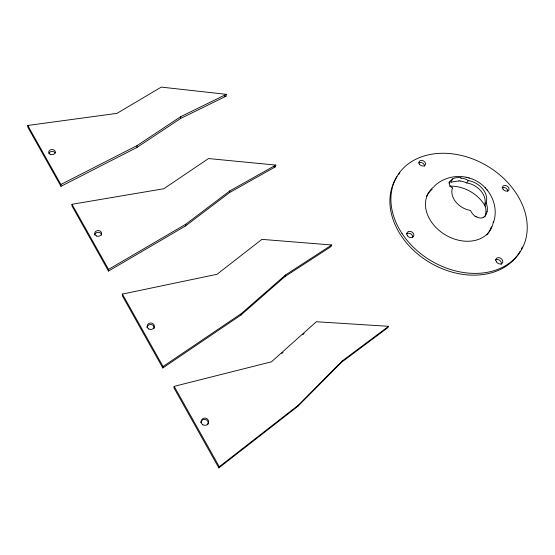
<?xml version="1.0" encoding="UTF-8"?>
<svg xmlns="http://www.w3.org/2000/svg" width="555" height="555" viewBox="0 0 555 555"><rect width="100%" height="100%" fill="white"/><g stroke="black" fill="none" stroke-linecap="round" stroke-linejoin="round"><path stroke-width="0.83" d="M108.489 271.069L108.537 269.397L71.99 204.289L163.836 188.735L208.486 158.557L275.828 165.085L275.315 166.854L229.451 192.634L185.592 225.892L108.489 271.069L72.06 206.099L71.99 204.289M122.398 294.094L122.301 295.711L162.816 367.965L240.96 315.039L284.868 276.605L331.016 246.607L331.717 244.991L261.891 239.365L217.04 274.281L122.398 294.094L163.052 366.529L162.816 367.965M136.898 147.491L137.023 145.625L180.784 116.64L226.35 94.343L225.989 96.223L180.542 118.52L136.898 147.491L60.967 186.32L27.944 127.414L27.75 125.465L116.959 113.366L161.269 87.107L226.35 94.343M180.542 118.52L180.784 116.64M185.592 225.892L185.87 224.171L229.853 190.885L275.828 165.085M174.173 386.349L173.895 387.73L218.843 467.893L297.723 406.427L341.443 362.339L387.695 327.769L388.604 326.326L316.329 321.74L271.471 361.811L174.173 386.349L219.287 466.734L218.843 467.893M229.451 192.634L229.853 190.885M493.562 222.277C499.826 203.893 487.387 182.609 468.781 177.919M240.96 315.039L241.432 313.513L285.45 275.023L331.717 244.991M284.868 276.605L285.45 275.023M297.723 406.427L298.41 405.129L342.241 360.951L388.604 326.326M341.443 362.339L342.241 360.951M450.792 182.089L452.526 179.133M468.281 180.555L466.831 182.921A18.447 13.861 30.4 0 1 484.668 205.024L486.201 202.714A18.516 13.882 30.3 0 0 468.281 180.555A12.564 7.673 2.1 0 0 461.649 178.127M281.753 353.507L283.036 352.363M302.843 334.644L304.126 333.5M434.44 186.022C443.514 177.357 457.327 174.312 469.273 178.044M219.287 466.734L298.41 405.129M163.052 366.529L241.432 313.513M108.537 269.397L185.87 224.171M60.967 186.32L60.87 184.475L137.023 145.625M458.777 180.736L460.039 180.826M460.414 178.002L461.642 178.141M273.594 166.687L275.315 166.854M224.282 96.036L225.989 96.223M466.11 177.239L466.734 177.399M485.119 187.666L485.452 188.041M486.853 189.616L487.283 190.094M27.75 125.465L60.87 184.475M520.174 251.311A72.011 55.014 30.8 0 1 429.112 262.14A72.011 55.014 30.8 0 1 397.047 176.705M398.386 174.797A72.011 55.014 30.8 0 1 399.836 172.959M522.304 246.989A72.011 55.014 30.8 0 1 521.291 249.195M493.381 221.417A36.089 27.493 30.7 0 1 445.679 235.049A36.089 27.493 30.7 0 1 434.135 186.612M495.337 259.99A3.746 2.872 35.5 0 1 499.736 260.385A3.746 2.872 35.5 0 1 501.193 264.464M502.018 187.854A3.496 2.56 31.5 0 1 505.737 188.013A3.496 2.56 31.5 0 1 507.735 191.211M406.579 233.912A3.705 2.948 29.4 0 1 410.596 233.766A3.705 2.948 29.4 0 1 412.774 237.207M418.671 163.017A3.469 2.608 26.5 0 1 422.542 163.031A3.469 2.608 26.5 0 1 424.485 166.25M449.55 186.202A32.37 24.711 30.8 0 1 485.354 206.411M491.335 226.745A35.971 27.459 30.8 0 1 486.763 234.938M426.455 196.595A35.971 27.459 30.8 0 1 432.144 189.29M475.129 216.256A12.626 9.678 67.2 0 1 470.48 210.428A18.516 13.882 30.3 0 1 452.498 187.833M476.211 216.915A11.849 9.248 68.5 0 1 475.142 216.221M483.155 217.546A10.351 8.172 69.9 0 1 476.28 216.714M487.13 211.393A10.33 8.346 76.3 0 1 483.183 217.428M486.048 202.832A12.453 10.413 69.6 0 1 487.151 211.406M484.723 205.031A13.043 11.419 74.8 0 1 485.604 214.147M485.847 214.23A10.191 8.623 78 0 1 484.855 216.956M452.249 178.946A10.309 5.945 2.7 0 1 460.483 177.676M449.349 183.108A10.344 5.363 1.5 0 1 452.623 179.307M452.276 187.916A12.383 6.639 6.5 0 1 449.266 183.101M448.801 182.789A10.198 4.912 4.4 0 1 450.098 181.88M451.243 182.352A10.15 4.565 -3.4 0 1 458.638 181.173M459.949 181.062A13.237 7.708 -2.2 0 1 466.644 183.032M48.909 153.451A3.33 2.567 -1.3 0 1 51.851 151.459A3.33 2.567 -1.3 0 1 55.195 152.958M146.971 327.686A3.587 3.233 -2 0 1 151.175 324.578A3.587 3.233 -2 0 1 153.971 328.74M200.778 422.737A3.725 3.635 2.4 0 1 205.655 419.538A3.725 3.635 2.4 0 1 207.646 424.936M94.676 235.036A3.448 2.865 -1.9 0 1 98.207 232.316A3.448 2.865 -1.9 0 1 101.572 235.119M402.021 233.502A72.247 55.091 30.8 0 0 519.931 252.213A72.247 55.091 30.8 0 0 455.267 154.248A72.247 55.091 30.8 0 0 402.021 233.502M496.337 261.752A3.76 2.879 35.4 0 0 502.379 263.014A3.76 2.879 35.4 0 0 499.257 257.7A3.76 2.879 35.4 0 0 496.337 261.752M503.135 189.262A3.51 2.56 31.5 0 0 508.782 190.157A3.51 2.56 31.5 0 0 505.487 185.502A3.51 2.56 31.5 0 0 503.135 189.262M407.453 235.799A3.719 2.955 29.4 0 0 413.565 236.319A3.719 2.955 29.4 0 0 409.978 231.345A3.719 2.955 29.4 0 0 407.453 235.799M419.566 164.356A3.483 2.615 26.5 0 0 425.296 164.932A3.483 2.615 26.5 0 0 421.897 160.457A3.483 2.615 26.5 0 0 419.566 164.356M50.304 154.332A3.337 2.574 -1.3 0 0 55.361 152.125A3.337 2.574 -1.3 0 0 50.401 149.878A3.337 2.574 -1.3 0 0 50.304 154.332M148.865 329.004A3.601 3.24 -1.8 0 0 154.345 326.298A3.601 3.24 -1.8 0 0 149.031 323.399A3.601 3.24 -1.8 0 0 148.865 329.004M202.811 424.735A3.739 3.642 2.9 0 0 208.611 421.946A3.739 3.642 2.9 0 0 203.22 418.442A3.739 3.642 2.9 0 0 202.811 424.735M96.438 235.965A3.462 2.872 -1.8 0 0 101.593 233.377A3.462 2.872 -1.8 0 0 96.369 230.984A3.462 2.872 -1.8 0 0 96.438 235.965"/></g></svg>
